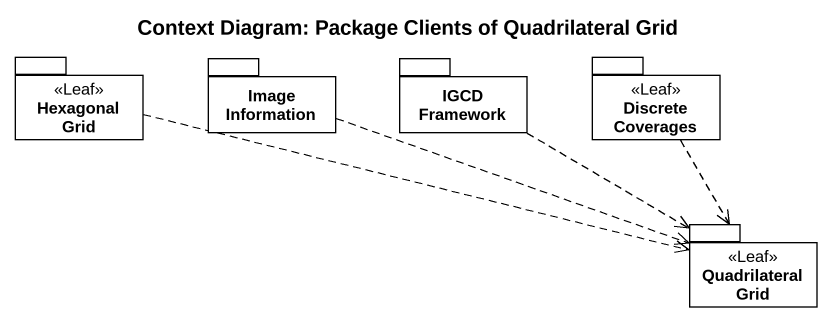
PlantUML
@startuml
title Context Diagram: Package Clients of Quadrilateral Grid
package "Hexagonal Grid" as Hexagonal_Grid <<Leaf>> {
}
package "Image Information" as Image_Information {
}
package "IGCD Framework" as IGCD_Framework {
}
package "Discrete Coverages" as Discrete_Coverages <<Leaf>> {
}
package "Quadrilateral Grid" as Quadrilateral_Grid <<Leaf>> {
}
Hexagonal_Grid .right.> Quadrilateral_Grid
Image_Information .right.> Quadrilateral_Grid
IGCD_Framework .right.> Quadrilateral_Grid
Discrete_Coverages ..> Quadrilateral_Grid
@enduml
